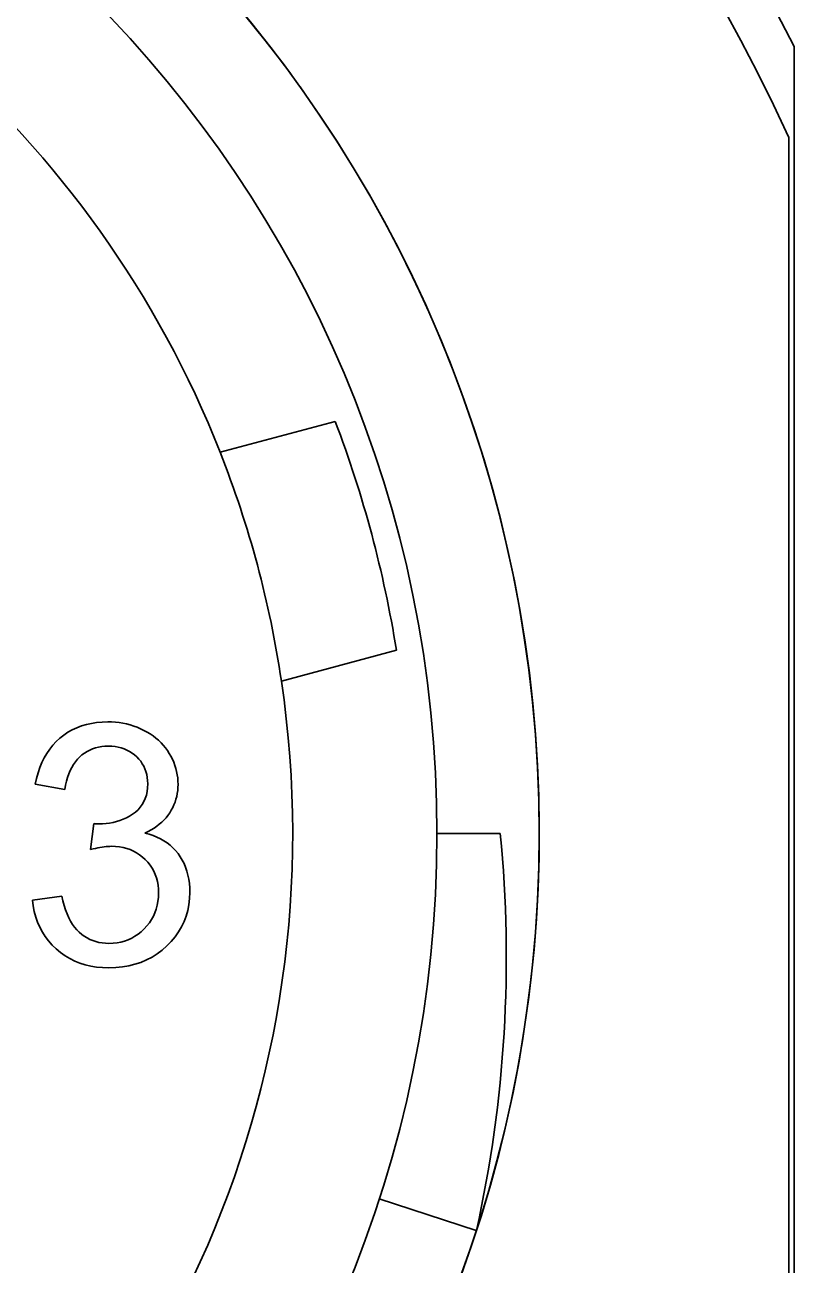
# Model space of a CAD drawing. Extents: x 23 to 417, y 3 to 294.
# Drawn here: x 183.04 to 186.29, y 79.17 to 84.41 of the extents above; entities that cross this region are included whole.
import ezdxf

# ---------------------------------------------------------------- set-up
doc = ezdxf.new("R2010")
doc.units = 0
doc.layers.get('0').update_dxf_attribs({"lineweight": 13})

msp = doc.modelspace()

# ---------------------------------------------------------------- linework, layer by layer
at = {"color": 7, "lineweight": 35, "ltscale": 0.166132}
msp.add_line((186.2899, 77.672), (186.2899, 84.3173), dxfattribs=at)
at = {"color": 7, "lineweight": 35, "ltscale": 0.141798}
msp.add_line((186.2669, 83.9322), (186.2669, 78.2603), dxfattribs=at)
at = {"color": 7, "lineweight": 35, "ltscale": 0.012574}
for p, q in [((183.865, 82.6042), (184.3508, 82.7344)), ((184.1239, 81.6383), (184.6097, 81.7685))]:
    msp.add_line(p, q, dxfattribs=at)
at = {"color": 7, "lineweight": 35, "ltscale": 0.000593614}
msp.add_line((183.3662, 81.4656), (183.39, 81.4662), dxfattribs=at)
at = {"color": 7, "lineweight": 35, "ltscale": 0.000412465}
msp.add_line((183.39, 81.4662), (183.4065, 81.4659), dxfattribs=at)
at = {"color": 7, "lineweight": 35, "ltscale": 0.000524673}
msp.add_line((183.2049, 81.4104), (183.2223, 81.4221), dxfattribs=at)
at = {"color": 7, "lineweight": 35, "ltscale": 0.000523173}
msp.add_line((183.2223, 81.4221), (183.2405, 81.4325), dxfattribs=at)
at = {"color": 7, "lineweight": 35, "ltscale": 0.000524978}
msp.add_line((183.2405, 81.4325), (183.2595, 81.4414), dxfattribs=at)
at = {"color": 7, "lineweight": 35, "ltscale": 0.000529259}
msp.add_line((183.2595, 81.4414), (183.2792, 81.449), dxfattribs=at)
at = {"color": 7, "lineweight": 35, "ltscale": 0.000537263}
msp.add_line((183.2792, 81.449), (183.2998, 81.4552), dxfattribs=at)
at = {"color": 7, "lineweight": 35, "ltscale": 0.000547125}
msp.add_line((183.2998, 81.4552), (183.3212, 81.46), dxfattribs=at)
at = {"color": 7, "lineweight": 35, "ltscale": 0.000560112}
msp.add_line((183.3212, 81.46), (183.3433, 81.4635), dxfattribs=at)
at = {"color": 7, "lineweight": 35, "ltscale": 0.000575576}
msp.add_line((183.3433, 81.4635), (183.3662, 81.4656), dxfattribs=at)
at = {"color": 7, "lineweight": 35, "ltscale": 0.000406669}
msp.add_line((183.4065, 81.4659), (183.4227, 81.4648), dxfattribs=at)
at = {"color": 7, "lineweight": 35, "ltscale": 0.000402072}
msp.add_line((183.4227, 81.4648), (183.4387, 81.463), dxfattribs=at)
at = {"color": 7, "lineweight": 35, "ltscale": 0.000397537}
msp.add_line((183.4387, 81.463), (183.4544, 81.4605), dxfattribs=at)
at = {"color": 7, "lineweight": 35, "ltscale": 0.000394648}
msp.add_line((183.4544, 81.4605), (183.4698, 81.4573), dxfattribs=at)
at = {"color": 7, "lineweight": 35, "ltscale": 0.000392014}
msp.add_line((183.4698, 81.4573), (183.485, 81.4534), dxfattribs=at)
at = {"color": 7, "lineweight": 35, "ltscale": 0.000390809}
msp.add_line((183.485, 81.4534), (183.4999, 81.4487), dxfattribs=at)
at = {"color": 7, "lineweight": 35, "ltscale": 0.000389886}
msp.add_line((183.4999, 81.4487), (183.5146, 81.4434), dxfattribs=at)
at = {"color": 7, "lineweight": 35, "ltscale": 0.000390806}
msp.add_line((183.5146, 81.4434), (183.529, 81.4373), dxfattribs=at)
at = {"color": 7, "lineweight": 35, "ltscale": 0.000391605}
msp.add_line((183.529, 81.4373), (183.5431, 81.4305), dxfattribs=at)
at = {"color": 7, "lineweight": 35, "ltscale": 0.00038863}
msp.add_line((183.5431, 81.4305), (183.5568, 81.4231), dxfattribs=at)
at = {"color": 7, "lineweight": 35, "ltscale": 0.000380733}
msp.add_line((183.5568, 81.4231), (183.5698, 81.4152), dxfattribs=at)
at = {"color": 7, "lineweight": 35, "ltscale": 0.00037399}
msp.add_line((183.5698, 81.4152), (183.5822, 81.4068), dxfattribs=at)
at = {"color": 7, "lineweight": 35, "ltscale": 0.00053216}
msp.add_line((183.1449, 81.3508), (183.1582, 81.3674), dxfattribs=at)
at = {"color": 7, "lineweight": 35, "ltscale": 0.000529785}
msp.add_line((183.1582, 81.3674), (183.1726, 81.3829), dxfattribs=at)
at = {"color": 7, "lineweight": 35, "ltscale": 0.000530772}
msp.add_line((183.1726, 81.3829), (183.1883, 81.3973), dxfattribs=at)
at = {"color": 7, "lineweight": 35, "ltscale": 0.000528753}
msp.add_line((183.1883, 81.3973), (183.2049, 81.4104), dxfattribs=at)
at = {"color": 7, "lineweight": 35, "ltscale": 0.000338202}
msp.add_line((183.3646, 81.3618), (183.3513, 81.3595), dxfattribs=at)
at = {"color": 7, "lineweight": 35, "ltscale": 0.000347436}
msp.add_line((183.3784, 81.3632), (183.3646, 81.3618), dxfattribs=at)
at = {"color": 7, "lineweight": 35, "ltscale": 0.00035791}
msp.add_line((183.3927, 81.3637), (183.3784, 81.3632), dxfattribs=at)
at = {"color": 7, "lineweight": 35, "ltscale": 0.000361007}
msp.add_line((183.4072, 81.3632), (183.3927, 81.3637), dxfattribs=at)
at = {"color": 7, "lineweight": 35, "ltscale": 0.000348524}
msp.add_line((183.421, 81.3619), (183.4072, 81.3632), dxfattribs=at)
at = {"color": 7, "lineweight": 35, "ltscale": 0.000338377}
msp.add_line((183.4344, 81.3596), (183.421, 81.3619), dxfattribs=at)
at = {"color": 7, "lineweight": 35, "ltscale": 0.000368526}
msp.add_line((183.5822, 81.4068), (183.5939, 81.3978), dxfattribs=at)
at = {"color": 7, "lineweight": 35, "ltscale": 0.000363351}
msp.add_line((183.5939, 81.3978), (183.6049, 81.3884), dxfattribs=at)
at = {"color": 7, "lineweight": 35, "ltscale": 0.000360425}
msp.add_line((183.6049, 81.3884), (183.6153, 81.3784), dxfattribs=at)
at = {"color": 7, "lineweight": 35, "ltscale": 0.000358201}
msp.add_line((183.6153, 81.3784), (183.625, 81.3678), dxfattribs=at)
at = {"color": 7, "lineweight": 35, "ltscale": 0.000356897}
msp.add_line((183.625, 81.3678), (183.634, 81.3568), dxfattribs=at)
at = {"color": 7, "lineweight": 35, "ltscale": 0.000556901}
msp.add_line((183.1119, 81.2942), (183.1218, 81.3142), dxfattribs=at)
at = {"color": 7, "lineweight": 35, "ltscale": 0.000546038}
msp.add_line((183.1218, 81.3142), (183.1327, 81.3331), dxfattribs=at)
at = {"color": 7, "lineweight": 35, "ltscale": 0.000537512}
msp.add_line((183.1327, 81.3331), (183.1449, 81.3508), dxfattribs=at)
at = {"color": 7, "lineweight": 35, "ltscale": 0.000335212}
msp.add_line((183.2714, 81.3179), (183.2621, 81.3083), dxfattribs=at)
at = {"color": 7, "lineweight": 35, "ltscale": 0.000330198}
msp.add_line((183.2814, 81.3266), (183.2714, 81.3179), dxfattribs=at)
at = {"color": 7, "lineweight": 35, "ltscale": 0.000325406}
msp.add_line((183.2918, 81.3344), (183.2814, 81.3266), dxfattribs=at)
at = {"color": 7, "lineweight": 35, "ltscale": 0.000322162}
msp.add_line((183.3027, 81.3412), (183.2918, 81.3344), dxfattribs=at)
at = {"color": 7, "lineweight": 35, "ltscale": 0.000321392}
msp.add_line((183.3141, 81.3472), (183.3027, 81.3412), dxfattribs=at)
at = {"color": 7, "lineweight": 35, "ltscale": 0.000322717}
msp.add_line((183.326, 81.3522), (183.3141, 81.3472), dxfattribs=at)
at = {"color": 7, "lineweight": 35, "ltscale": 0.000326002}
msp.add_line((183.3384, 81.3563), (183.326, 81.3522), dxfattribs=at)
at = {"color": 7, "lineweight": 35, "ltscale": 0.000331079}
msp.add_line((183.3513, 81.3595), (183.3384, 81.3563), dxfattribs=at)
at = {"color": 7, "lineweight": 35, "ltscale": 0.000329392}
msp.add_line((183.4472, 81.3565), (183.4344, 81.3596), dxfattribs=at)
at = {"color": 7, "lineweight": 35, "ltscale": 0.000322839}
msp.add_line((183.4594, 81.3524), (183.4472, 81.3565), dxfattribs=at)
at = {"color": 7, "lineweight": 35, "ltscale": 0.00031816}
msp.add_line((183.4712, 81.3474), (183.4594, 81.3524), dxfattribs=at)
at = {"color": 7, "lineweight": 35, "ltscale": 0.000315515}
msp.add_line((183.4823, 81.3416), (183.4712, 81.3474), dxfattribs=at)
at = {"color": 7, "lineweight": 35, "ltscale": 0.000315022}
msp.add_line((183.493, 81.3348), (183.4823, 81.3416), dxfattribs=at)
at = {"color": 7, "lineweight": 35, "ltscale": 0.000317047}
msp.add_line((183.5031, 81.3272), (183.493, 81.3348), dxfattribs=at)
at = {"color": 7, "lineweight": 35, "ltscale": 0.000320572}
msp.add_line((183.5126, 81.3186), (183.5031, 81.3272), dxfattribs=at)
at = {"color": 7, "lineweight": 35, "ltscale": 0.000319369}
msp.add_line((183.5214, 81.3094), (183.5126, 81.3186), dxfattribs=at)
at = {"color": 7, "lineweight": 35, "ltscale": 0.000313242}
msp.add_line((183.5294, 81.2997), (183.5214, 81.3094), dxfattribs=at)
at = {"color": 7, "lineweight": 35, "ltscale": 0.000357085}
msp.add_line((183.634, 81.3568), (183.6424, 81.3452), dxfattribs=at)
at = {"color": 7, "lineweight": 35, "ltscale": 0.000358763}
msp.add_line((183.6424, 81.3452), (183.6502, 81.3332), dxfattribs=at)
at = {"color": 7, "lineweight": 35, "ltscale": 0.000356832}
msp.add_line((183.6502, 81.3332), (183.6572, 81.3208), dxfattribs=at)
at = {"color": 7, "lineweight": 35, "ltscale": 0.000351353}
msp.add_line((183.6572, 81.3208), (183.6635, 81.3082), dxfattribs=at)
at = {"color": 7, "lineweight": 35, "ltscale": 0.000587074}
msp.add_line((183.0958, 81.2508), (183.1033, 81.2731), dxfattribs=at)
at = {"color": 7, "lineweight": 35, "ltscale": 0.000570829}
msp.add_line((183.1033, 81.2731), (183.1119, 81.2942), dxfattribs=at)
at = {"color": 7, "lineweight": 35, "ltscale": 0.000383974}
msp.add_line((183.2316, 81.2608), (183.2257, 81.2466), dxfattribs=at)
at = {"color": 7, "lineweight": 35, "ltscale": 0.000369904}
msp.add_line((183.2382, 81.274), (183.2316, 81.2608), dxfattribs=at)
at = {"color": 7, "lineweight": 35, "ltscale": 0.000358606}
msp.add_line((183.2455, 81.2864), (183.2382, 81.274), dxfattribs=at)
at = {"color": 7, "lineweight": 35, "ltscale": 0.000348254}
msp.add_line((183.2534, 81.2978), (183.2455, 81.2864), dxfattribs=at)
at = {"color": 7, "lineweight": 35, "ltscale": 0.000340846}
msp.add_line((183.2621, 81.3083), (183.2534, 81.2978), dxfattribs=at)
at = {"color": 7, "lineweight": 35, "ltscale": 0.000308416}
msp.add_line((183.5363, 81.2895), (183.5294, 81.2997), dxfattribs=at)
at = {"color": 7, "lineweight": 35, "ltscale": 0.000306325}
msp.add_line((183.5423, 81.2788), (183.5363, 81.2895), dxfattribs=at)
at = {"color": 7, "lineweight": 35, "ltscale": 0.000305916}
msp.add_line((183.5475, 81.2677), (183.5423, 81.2788), dxfattribs=at)
at = {"color": 7, "lineweight": 35, "ltscale": 0.000308454}
msp.add_line((183.5516, 81.2561), (183.5475, 81.2677), dxfattribs=at)
at = {"color": 7, "lineweight": 35, "ltscale": 0.00034693}
msp.add_line((183.6635, 81.3082), (183.6691, 81.2955), dxfattribs=at)
at = {"color": 7, "lineweight": 35, "ltscale": 0.000343884}
msp.add_line((183.6691, 81.2955), (183.6739, 81.2826), dxfattribs=at)
at = {"color": 7, "lineweight": 35, "ltscale": 0.000341136}
msp.add_line((183.6739, 81.2826), (183.678, 81.2696), dxfattribs=at)
at = {"color": 7, "lineweight": 35, "ltscale": 0.000339446}
msp.add_line((183.678, 81.2696), (183.6813, 81.2564), dxfattribs=at)
at = {"color": 7, "lineweight": 35, "ltscale": 0.000626591}
msp.add_line((183.0843, 81.2029), (183.0895, 81.2274), dxfattribs=at)
at = {"color": 7, "lineweight": 35, "ltscale": 0.000605839}
msp.add_line((183.0895, 81.2274), (183.0958, 81.2508), dxfattribs=at)
at = {"color": 7, "lineweight": 35, "ltscale": 0.000433823}
msp.add_line((183.216, 81.2155), (183.2122, 81.1985), dxfattribs=at)
at = {"color": 7, "lineweight": 35, "ltscale": 0.000415569}
msp.add_line((183.2205, 81.2315), (183.216, 81.2155), dxfattribs=at)
at = {"color": 7, "lineweight": 35, "ltscale": 0.000399226}
msp.add_line((183.2257, 81.2466), (183.2205, 81.2315), dxfattribs=at)
at = {"color": 7, "lineweight": 35, "ltscale": 0.000312681}
msp.add_line((183.5549, 81.244), (183.5516, 81.2561), dxfattribs=at)
at = {"color": 7, "lineweight": 35, "ltscale": 0.000318908}
msp.add_line((183.5572, 81.2315), (183.5549, 81.244), dxfattribs=at)
at = {"color": 7, "lineweight": 35, "ltscale": 0.000326995}
msp.add_line((183.5586, 81.2184), (183.5572, 81.2315), dxfattribs=at)
at = {"color": 7, "lineweight": 35, "ltscale": 0.000422371}
msp.add_line((183.5584, 81.1881), (183.5591, 81.205), dxfattribs=at)
at = {"color": 7, "lineweight": 35, "ltscale": 0.000337386}
msp.add_line((183.5591, 81.205), (183.5586, 81.2184), dxfattribs=at)
at = {"color": 7, "lineweight": 35, "ltscale": 0.000339549}
msp.add_line((183.6813, 81.2564), (183.6839, 81.2431), dxfattribs=at)
at = {"color": 7, "lineweight": 35, "ltscale": 0.00034}
msp.add_line((183.6839, 81.2431), (183.6858, 81.2296), dxfattribs=at)
at = {"color": 7, "lineweight": 35, "ltscale": 0.000342186}
msp.add_line((183.6858, 81.2296), (183.6869, 81.216), dxfattribs=at)
at = {"color": 7, "lineweight": 35, "ltscale": 0.000344676}
msp.add_line((183.6869, 81.216), (183.6873, 81.2022), dxfattribs=at)
at = {"color": 7, "lineweight": 35, "ltscale": 0.003168}
msp.add_line((183.2091, 81.1807), (183.0843, 81.2029), dxfattribs=at)
at = {"color": 7, "lineweight": 35, "ltscale": 0.000452851}
msp.add_line((183.2122, 81.1985), (183.2091, 81.1807), dxfattribs=at)
at = {"color": 7, "lineweight": 35, "ltscale": 0.00037179}
msp.add_line((183.5489, 81.1429), (183.5533, 81.157), dxfattribs=at)
at = {"color": 7, "lineweight": 35, "ltscale": 0.000385098}
msp.add_line((183.5533, 81.157), (183.5565, 81.1721), dxfattribs=at)
at = {"color": 7, "lineweight": 35, "ltscale": 0.000402023}
msp.add_line((183.5565, 81.1721), (183.5584, 81.1881), dxfattribs=at)
at = {"color": 7, "lineweight": 35, "ltscale": 0.000314602}
msp.add_line((183.6841, 81.1637), (183.6816, 81.1514), dxfattribs=at)
at = {"color": 7, "lineweight": 35, "ltscale": 0.000317791}
msp.add_line((183.6859, 81.1763), (183.6841, 81.1637), dxfattribs=at)
at = {"color": 7, "lineweight": 35, "ltscale": 0.000321257}
msp.add_line((183.6869, 81.1891), (183.6859, 81.1763), dxfattribs=at)
at = {"color": 7, "lineweight": 35, "ltscale": 0.000326461}
msp.add_line((183.6873, 81.2022), (183.6869, 81.1891), dxfattribs=at)
at = {"color": 7, "lineweight": 35, "ltscale": 0.000356176}
msp.add_line((183.5183, 81.0952), (183.5278, 81.1057), dxfattribs=at)
at = {"color": 7, "lineweight": 35, "ltscale": 0.000353906}
msp.add_line((183.5278, 81.1057), (183.5361, 81.1172), dxfattribs=at)
at = {"color": 7, "lineweight": 35, "ltscale": 0.000355462}
msp.add_line((183.5361, 81.1172), (183.5431, 81.1296), dxfattribs=at)
at = {"color": 7, "lineweight": 35, "ltscale": 0.000361409}
msp.add_line((183.5431, 81.1296), (183.5489, 81.1429), dxfattribs=at)
at = {"color": 7, "lineweight": 35, "ltscale": 0.00031698}
msp.add_line((183.6647, 81.1044), (183.6586, 81.0932), dxfattribs=at)
at = {"color": 7, "lineweight": 35, "ltscale": 0.000314541}
msp.add_line((183.67, 81.1158), (183.6647, 81.1044), dxfattribs=at)
at = {"color": 7, "lineweight": 35, "ltscale": 0.000312501}
msp.add_line((183.6746, 81.1274), (183.67, 81.1158), dxfattribs=at)
at = {"color": 7, "lineweight": 35, "ltscale": 0.000312424}
msp.add_line((183.6784, 81.1393), (183.6746, 81.1274), dxfattribs=at)
at = {"color": 7, "lineweight": 35, "ltscale": 0.000312952}
msp.add_line((183.6816, 81.1514), (183.6784, 81.1393), dxfattribs=at)
at = {"color": 7, "lineweight": 35, "ltscale": 0.000372607}
msp.add_line((183.4276, 81.0456), (183.4417, 81.0501), dxfattribs=at)
at = {"color": 7, "lineweight": 35, "ltscale": 0.000371978}
msp.add_line((183.4417, 81.0501), (183.4556, 81.0555), dxfattribs=at)
at = {"color": 7, "lineweight": 35, "ltscale": 0.000372848}
msp.add_line((183.4556, 81.0555), (183.4692, 81.0618), dxfattribs=at)
at = {"color": 7, "lineweight": 35, "ltscale": 0.000375216}
msp.add_line((183.4692, 81.0618), (183.4824, 81.0688), dxfattribs=at)
at = {"color": 7, "lineweight": 35, "ltscale": 0.00037854}
msp.add_line((183.4824, 81.0688), (183.4953, 81.0768), dxfattribs=at)
at = {"color": 7, "lineweight": 35, "ltscale": 0.000373614}
msp.add_line((183.4953, 81.0768), (183.5074, 81.0855), dxfattribs=at)
at = {"color": 7, "lineweight": 35, "ltscale": 0.000363133}
msp.add_line((183.5074, 81.0855), (183.5183, 81.0952), dxfattribs=at)
at = {"color": 7, "lineweight": 35, "ltscale": 0.000330798}
msp.add_line((183.6277, 81.0519), (183.6182, 81.0426), dxfattribs=at)
at = {"color": 7, "lineweight": 35, "ltscale": 0.000326824}
msp.add_line((183.6364, 81.0616), (183.6277, 81.0519), dxfattribs=at)
at = {"color": 7, "lineweight": 35, "ltscale": 0.000324307}
msp.add_line((183.6445, 81.0717), (183.6364, 81.0616), dxfattribs=at)
at = {"color": 7, "lineweight": 35, "ltscale": 0.00032311}
msp.add_line((183.6519, 81.0823), (183.6445, 81.0717), dxfattribs=at)
at = {"color": 7, "lineweight": 35, "ltscale": 0.000320671}
msp.add_line((183.6586, 81.0932), (183.6519, 81.0823), dxfattribs=at)
at = {"color": 7, "lineweight": 35, "ltscale": 0.002759}
msp.add_line((183.3179, 80.9271), (183.3318, 81.0366), dxfattribs=at)
at = {"color": 7, "lineweight": 35, "ltscale": 6.12157e-05}
msp.add_line((183.3318, 81.0366), (183.3342, 81.0363), dxfattribs=at)
at = {"color": 7, "lineweight": 35, "ltscale": 5.91891e-05}
msp.add_line((183.3342, 81.0363), (183.3365, 81.0361), dxfattribs=at)
at = {"color": 7, "lineweight": 35, "ltscale": 5.647e-05}
msp.add_line((183.3365, 81.0361), (183.3388, 81.0358), dxfattribs=at)
at = {"color": 7, "lineweight": 35, "ltscale": 5.40421e-05}
msp.add_line((183.3388, 81.0358), (183.3409, 81.0357), dxfattribs=at)
at = {"color": 7, "lineweight": 35, "ltscale": 5.16829e-05}
msp.add_line((183.3409, 81.0357), (183.343, 81.0355), dxfattribs=at)
at = {"color": 7, "lineweight": 35, "ltscale": 4.89424e-05}
msp.add_line((183.343, 81.0355), (183.345, 81.0354), dxfattribs=at)
at = {"color": 7, "lineweight": 35, "ltscale": 4.69671e-05}
msp.add_line((183.345, 81.0354), (183.3468, 81.0353), dxfattribs=at)
at = {"color": 7, "lineweight": 35, "ltscale": 4.41978e-05}
msp.add_line((183.3468, 81.0353), (183.3486, 81.0352), dxfattribs=at)
at = {"color": 7, "lineweight": 35, "ltscale": 4.14939e-05}
msp.add_line((183.3486, 81.0352), (183.3503, 81.0352), dxfattribs=at)
at = {"color": 7, "lineweight": 35, "ltscale": 3.95499e-05}
msp.add_line((183.3503, 81.0352), (183.3518, 81.0352), dxfattribs=at)
at = {"color": 7, "lineweight": 35, "ltscale": 0.000394677}
msp.add_line((183.3518, 81.0352), (183.3676, 81.0356), dxfattribs=at)
at = {"color": 7, "lineweight": 35, "ltscale": 0.000387683}
msp.add_line((183.3676, 81.0356), (183.3831, 81.0368), dxfattribs=at)
at = {"color": 7, "lineweight": 35, "ltscale": 0.000382209}
msp.add_line((183.3831, 81.0368), (183.3982, 81.0389), dxfattribs=at)
at = {"color": 7, "lineweight": 35, "ltscale": 0.000377608}
msp.add_line((183.3982, 81.0389), (183.4131, 81.0418), dxfattribs=at)
at = {"color": 7, "lineweight": 35, "ltscale": 0.000374593}
msp.add_line((183.4131, 81.0418), (183.4276, 81.0456), dxfattribs=at)
at = {"color": 7, "lineweight": 35, "ltscale": 0.000376485}
msp.add_line((183.5608, 81.003), (183.5473, 80.9964), dxfattribs=at)
at = {"color": 7, "lineweight": 35, "ltscale": 0.000455452}
msp.add_line((183.5473, 80.9964), (183.5649, 80.9918), dxfattribs=at)
at = {"color": 7, "lineweight": 35, "ltscale": 0.000365973}
msp.add_line((183.5736, 81.01), (183.5608, 81.003), dxfattribs=at)
at = {"color": 7, "lineweight": 35, "ltscale": 0.00035722}
msp.add_line((183.5858, 81.0175), (183.5736, 81.01), dxfattribs=at)
at = {"color": 7, "lineweight": 35, "ltscale": 0.000348562}
msp.add_line((183.5973, 81.0254), (183.5858, 81.0175), dxfattribs=at)
at = {"color": 7, "lineweight": 35, "ltscale": 0.000341707}
msp.add_line((183.6081, 81.0338), (183.5973, 81.0254), dxfattribs=at)
at = {"color": 7, "lineweight": 35, "ltscale": 0.000335699}
msp.add_line((183.6182, 81.0426), (183.6081, 81.0338), dxfattribs=at)
at = {"color": 7, "lineweight": 35, "ltscale": 0.000442098}
msp.add_line((183.5649, 80.9918), (183.5817, 80.9862), dxfattribs=at)
at = {"color": 7, "lineweight": 35, "ltscale": 0.000431028}
msp.add_line((183.5817, 80.9862), (183.5977, 80.9799), dxfattribs=at)
at = {"color": 7, "lineweight": 35, "ltscale": 0.00042159}
msp.add_line((183.5977, 80.9799), (183.6129, 80.9726), dxfattribs=at)
at = {"color": 7, "lineweight": 35, "ltscale": 0.000414141}
msp.add_line((183.6129, 80.9726), (183.6273, 80.9644), dxfattribs=at)
at = {"color": 7, "lineweight": 35, "ltscale": 0.000408578}
msp.add_line((183.6273, 80.9644), (183.6409, 80.9553), dxfattribs=at)
at = {"color": 7, "lineweight": 35, "ltscale": 0.000405413}
msp.add_line((183.6409, 80.9553), (183.6537, 80.9453), dxfattribs=at)
at = {"color": 7, "lineweight": 35, "ltscale": 0.000404432}
msp.add_line((183.6537, 80.9453), (183.6657, 80.9345), dxfattribs=at)
at = {"color": 7, "lineweight": 35, "ltscale": 0.006675}
msp.add_line((185.048, 80.9947), (184.781, 80.9947), dxfattribs=at)
at = {"color": 7, "lineweight": 35, "ltscale": 0.00026743}
msp.add_line((183.3283, 80.9297), (183.3179, 80.9271), dxfattribs=at)
at = {"color": 7, "lineweight": 35, "ltscale": 0.000257203}
msp.add_line((183.3383, 80.932), (183.3283, 80.9297), dxfattribs=at)
at = {"color": 7, "lineweight": 35, "ltscale": 0.000247057}
msp.add_line((183.3479, 80.9341), (183.3383, 80.932), dxfattribs=at)
at = {"color": 7, "lineweight": 35, "ltscale": 0.000237616}
msp.add_line((183.3573, 80.9359), (183.3479, 80.9341), dxfattribs=at)
at = {"color": 7, "lineweight": 35, "ltscale": 0.000227599}
msp.add_line((183.3662, 80.9374), (183.3573, 80.9359), dxfattribs=at)
at = {"color": 7, "lineweight": 35, "ltscale": 0.000217768}
msp.add_line((183.3749, 80.9387), (183.3662, 80.9374), dxfattribs=at)
at = {"color": 7, "lineweight": 35, "ltscale": 0.000208349}
msp.add_line((183.3831, 80.9397), (183.3749, 80.9387), dxfattribs=at)
at = {"color": 7, "lineweight": 35, "ltscale": 0.000199191}
msp.add_line((183.3911, 80.9404), (183.3831, 80.9397), dxfattribs=at)
at = {"color": 7, "lineweight": 35, "ltscale": 0.000190204}
msp.add_line((183.3987, 80.9408), (183.3911, 80.9404), dxfattribs=at)
at = {"color": 7, "lineweight": 35, "ltscale": 0.000181034}
msp.add_line((183.4059, 80.9409), (183.3987, 80.9408), dxfattribs=at)
at = {"color": 7, "lineweight": 35, "ltscale": 0.00042578}
msp.add_line((183.4229, 80.9404), (183.4059, 80.9409), dxfattribs=at)
at = {"color": 7, "lineweight": 35, "ltscale": 0.000412189}
msp.add_line((183.4393, 80.9387), (183.4229, 80.9404), dxfattribs=at)
at = {"color": 7, "lineweight": 35, "ltscale": 0.000401436}
msp.add_line((183.4551, 80.9359), (183.4393, 80.9387), dxfattribs=at)
at = {"color": 7, "lineweight": 35, "ltscale": 0.000392162}
msp.add_line((183.4703, 80.932), (183.4551, 80.9359), dxfattribs=at)
at = {"color": 7, "lineweight": 35, "ltscale": 0.000385372}
msp.add_line((183.4849, 80.927), (183.4703, 80.932), dxfattribs=at)
at = {"color": 7, "lineweight": 35, "ltscale": 0.000381434}
msp.add_line((183.4989, 80.9208), (183.4849, 80.927), dxfattribs=at)
at = {"color": 7, "lineweight": 35, "ltscale": 0.000380148}
msp.add_line((183.5122, 80.9136), (183.4989, 80.9208), dxfattribs=at)
at = {"color": 7, "lineweight": 35, "ltscale": 0.000381508}
msp.add_line((183.525, 80.9052), (183.5122, 80.9136), dxfattribs=at)
at = {"color": 7, "lineweight": 35, "ltscale": 0.000384936}
msp.add_line((183.5371, 80.8957), (183.525, 80.9052), dxfattribs=at)
at = {"color": 7, "lineweight": 35, "ltscale": 0.000391687}
msp.add_line((183.5487, 80.8851), (183.5371, 80.8957), dxfattribs=at)
at = {"color": 7, "lineweight": 35, "ltscale": 0.000406016}
msp.add_line((183.6657, 80.9345), (183.6769, 80.9227), dxfattribs=at)
at = {"color": 7, "lineweight": 35, "ltscale": 0.000409198}
msp.add_line((183.6769, 80.9227), (183.6873, 80.9101), dxfattribs=at)
at = {"color": 7, "lineweight": 35, "ltscale": 0.000410765}
msp.add_line((183.6873, 80.9101), (183.6968, 80.8966), dxfattribs=at)
at = {"color": 7, "lineweight": 35, "ltscale": 0.000410847}
msp.add_line((183.6968, 80.8966), (183.7052, 80.8826), dxfattribs=at)
at = {"color": 7, "lineweight": 35, "ltscale": 0.000391322}
msp.add_line((183.5593, 80.8737), (183.5487, 80.8851), dxfattribs=at)
at = {"color": 7, "lineweight": 35, "ltscale": 0.000384375}
msp.add_line((183.5689, 80.8616), (183.5593, 80.8737), dxfattribs=at)
at = {"color": 7, "lineweight": 35, "ltscale": 0.000380413}
msp.add_line((183.5773, 80.8489), (183.5689, 80.8616), dxfattribs=at)
at = {"color": 7, "lineweight": 35, "ltscale": 0.000378497}
msp.add_line((183.5846, 80.8357), (183.5773, 80.8489), dxfattribs=at)
at = {"color": 7, "lineweight": 35, "ltscale": 0.000413733}
msp.add_line((183.7052, 80.8826), (183.7127, 80.8678), dxfattribs=at)
at = {"color": 7, "lineweight": 35, "ltscale": 0.000417715}
msp.add_line((183.7127, 80.8678), (183.7192, 80.8524), dxfattribs=at)
at = {"color": 7, "lineweight": 35, "ltscale": 0.00042432}
msp.add_line((183.7192, 80.8524), (183.7247, 80.8363), dxfattribs=at)
at = {"color": 7, "lineweight": 35, "ltscale": 0.00037977}
msp.add_line((183.5908, 80.8218), (183.5846, 80.8357), dxfattribs=at)
at = {"color": 7, "lineweight": 35, "ltscale": 0.000383414}
msp.add_line((183.5958, 80.8073), (183.5908, 80.8218), dxfattribs=at)
at = {"color": 7, "lineweight": 35, "ltscale": 0.000389288}
msp.add_line((183.5998, 80.7922), (183.5958, 80.8073), dxfattribs=at)
at = {"color": 7, "lineweight": 35, "ltscale": 0.000398051}
msp.add_line((183.6026, 80.7766), (183.5998, 80.7922), dxfattribs=at)
at = {"color": 7, "lineweight": 35, "ltscale": 0.000432946}
msp.add_line((183.7247, 80.8363), (183.7292, 80.8196), dxfattribs=at)
at = {"color": 7, "lineweight": 35, "ltscale": 0.000443211}
msp.add_line((183.7292, 80.8196), (183.7327, 80.8022), dxfattribs=at)
at = {"color": 7, "lineweight": 35, "ltscale": 0.000455048}
msp.add_line((183.7327, 80.8022), (183.7352, 80.7842), dxfattribs=at)
at = {"color": 7, "lineweight": 35, "ltscale": 0.000409524}
msp.add_line((183.6042, 80.7603), (183.6026, 80.7766), dxfattribs=at)
at = {"color": 7, "lineweight": 35, "ltscale": 0.000422302}
msp.add_line((183.6048, 80.7434), (183.6042, 80.7603), dxfattribs=at)
at = {"color": 7, "lineweight": 35, "ltscale": 0.00044364}
msp.add_line((183.6042, 80.7257), (183.6048, 80.7434), dxfattribs=at)
at = {"color": 7, "lineweight": 35, "ltscale": 0.000468888}
msp.add_line((183.7352, 80.7842), (183.7367, 80.7655), dxfattribs=at)
at = {"color": 7, "lineweight": 35, "ltscale": 0.000655811}
msp.add_line((183.7372, 80.7462), (183.7362, 80.72), dxfattribs=at)
at = {"color": 7, "lineweight": 35, "ltscale": 0.000483852}
msp.add_line((183.7367, 80.7655), (183.7372, 80.7462), dxfattribs=at)
at = {"color": 7, "lineweight": 35, "ltscale": 0.003146}
msp.add_line((183.0719, 80.7143), (183.1966, 80.7309), dxfattribs=at)
at = {"color": 7, "lineweight": 35, "ltscale": 0.000627298}
msp.add_line((183.0751, 80.6894), (183.0719, 80.7143), dxfattribs=at)
at = {"color": 7, "lineweight": 35, "ltscale": 0.000610589}
msp.add_line((183.0799, 80.6654), (183.0751, 80.6894), dxfattribs=at)
at = {"color": 7, "lineweight": 35, "ltscale": 0.000527793}
msp.add_line((183.1966, 80.7309), (183.2012, 80.7103), dxfattribs=at)
at = {"color": 7, "lineweight": 35, "ltscale": 0.000503074}
msp.add_line((183.2012, 80.7103), (183.2064, 80.6909), dxfattribs=at)
at = {"color": 7, "lineweight": 35, "ltscale": 0.000478753}
msp.add_line((183.2064, 80.6909), (183.2122, 80.6726), dxfattribs=at)
at = {"color": 7, "lineweight": 35, "ltscale": 0.000413439}
msp.add_line((183.5951, 80.676), (183.5993, 80.692), dxfattribs=at)
at = {"color": 7, "lineweight": 35, "ltscale": 0.000420789}
msp.add_line((183.5993, 80.692), (183.6024, 80.7085), dxfattribs=at)
at = {"color": 7, "lineweight": 35, "ltscale": 0.000431082}
msp.add_line((183.6024, 80.7085), (183.6042, 80.7257), dxfattribs=at)
at = {"color": 7, "lineweight": 35, "ltscale": 0.000626561}
msp.add_line((183.7333, 80.6946), (183.7284, 80.67), dxfattribs=at)
at = {"color": 7, "lineweight": 35, "ltscale": 0.000639016}
msp.add_line((183.7362, 80.72), (183.7333, 80.6946), dxfattribs=at)
at = {"color": 7, "lineweight": 35, "ltscale": 0.000596294}
msp.add_line((183.0862, 80.6424), (183.0799, 80.6654), dxfattribs=at)
at = {"color": 7, "lineweight": 35, "ltscale": 0.000585334}
msp.add_line((183.094, 80.6204), (183.0862, 80.6424), dxfattribs=at)
at = {"color": 7, "lineweight": 35, "ltscale": 0.000455398}
msp.add_line((183.2122, 80.6726), (183.2186, 80.6556), dxfattribs=at)
at = {"color": 7, "lineweight": 35, "ltscale": 0.000433819}
msp.add_line((183.2186, 80.6556), (183.2256, 80.6397), dxfattribs=at)
at = {"color": 7, "lineweight": 35, "ltscale": 0.000413429}
msp.add_line((183.2256, 80.6397), (183.2332, 80.625), dxfattribs=at)
at = {"color": 7, "lineweight": 35, "ltscale": 0.000410304}
msp.add_line((183.566, 80.6179), (183.5751, 80.6315), dxfattribs=at)
at = {"color": 7, "lineweight": 35, "ltscale": 0.000406814}
msp.add_line((183.5751, 80.6315), (183.583, 80.6458), dxfattribs=at)
at = {"color": 7, "lineweight": 35, "ltscale": 0.000406286}
msp.add_line((183.583, 80.6458), (183.5896, 80.6606), dxfattribs=at)
at = {"color": 7, "lineweight": 35, "ltscale": 0.000408325}
msp.add_line((183.5896, 80.6606), (183.5951, 80.676), dxfattribs=at)
at = {"color": 7, "lineweight": 35, "ltscale": 0.000614448}
msp.add_line((183.7217, 80.6462), (183.7129, 80.6232), dxfattribs=at)
at = {"color": 7, "lineweight": 35, "ltscale": 0.000617905}
msp.add_line((183.7284, 80.67), (183.7217, 80.6462), dxfattribs=at)
at = {"color": 7, "lineweight": 35, "ltscale": 0.00057713}
msp.add_line((183.1033, 80.5992), (183.094, 80.6204), dxfattribs=at)
at = {"color": 7, "lineweight": 35, "ltscale": 0.000572747}
msp.add_line((183.1141, 80.5791), (183.1033, 80.5992), dxfattribs=at)
at = {"color": 7, "lineweight": 35, "ltscale": 0.000571826}
msp.add_line((183.1265, 80.5598), (183.1141, 80.5791), dxfattribs=at)
at = {"color": 7, "lineweight": 35, "ltscale": 0.000395172}
msp.add_line((183.2332, 80.625), (183.2414, 80.6115), dxfattribs=at)
at = {"color": 7, "lineweight": 35, "ltscale": 0.000378889}
msp.add_line((183.2414, 80.6115), (183.2503, 80.5992), dxfattribs=at)
at = {"color": 7, "lineweight": 35, "ltscale": 0.000364644}
msp.add_line((183.2503, 80.5992), (183.2597, 80.5881), dxfattribs=at)
at = {"color": 7, "lineweight": 35, "ltscale": 0.000353268}
msp.add_line((183.2597, 80.5881), (183.2697, 80.5781), dxfattribs=at)
at = {"color": 7, "lineweight": 35, "ltscale": 0.000344637}
msp.add_line((183.2697, 80.5781), (183.2803, 80.5692), dxfattribs=at)
at = {"color": 7, "lineweight": 35, "ltscale": 0.000414695}
msp.add_line((183.5188, 80.5703), (183.5318, 80.5807), dxfattribs=at)
at = {"color": 7, "lineweight": 35, "ltscale": 0.000424467}
msp.add_line((183.5318, 80.5807), (183.5442, 80.5923), dxfattribs=at)
at = {"color": 7, "lineweight": 35, "ltscale": 0.000424567}
msp.add_line((183.5442, 80.5923), (183.5557, 80.6048), dxfattribs=at)
at = {"color": 7, "lineweight": 35, "ltscale": 0.00041616}
msp.add_line((183.5557, 80.6048), (183.566, 80.6179), dxfattribs=at)
at = {"color": 7, "lineweight": 35, "ltscale": 0.000629417}
msp.add_line((183.6896, 80.5797), (183.6751, 80.5592), dxfattribs=at)
at = {"color": 7, "lineweight": 35, "ltscale": 0.000619438}
msp.add_line((183.7022, 80.6011), (183.6896, 80.5797), dxfattribs=at)
at = {"color": 7, "lineweight": 35, "ltscale": 0.000614859}
msp.add_line((183.7129, 80.6232), (183.7022, 80.6011), dxfattribs=at)
at = {"color": 7, "lineweight": 35, "ltscale": 0.000574023}
msp.add_line((183.1404, 80.5415), (183.1265, 80.5598), dxfattribs=at)
at = {"color": 7, "lineweight": 35, "ltscale": 0.000580128}
msp.add_line((183.1558, 80.5242), (183.1404, 80.5415), dxfattribs=at)
at = {"color": 7, "lineweight": 35, "ltscale": 0.000588995}
msp.add_line((183.1727, 80.5078), (183.1558, 80.5242), dxfattribs=at)
at = {"color": 7, "lineweight": 35, "ltscale": 0.000339479}
msp.add_line((183.2803, 80.5692), (183.2913, 80.5613), dxfattribs=at)
at = {"color": 7, "lineweight": 35, "ltscale": 0.000335959}
msp.add_line((183.2913, 80.5613), (183.3027, 80.5542), dxfattribs=at)
at = {"color": 7, "lineweight": 35, "ltscale": 0.000333838}
msp.add_line((183.3027, 80.5542), (183.3146, 80.5482), dxfattribs=at)
at = {"color": 7, "lineweight": 35, "ltscale": 0.00033462}
msp.add_line((183.3146, 80.5482), (183.327, 80.543), dxfattribs=at)
at = {"color": 7, "lineweight": 35, "ltscale": 0.000337049}
msp.add_line((183.327, 80.543), (183.3398, 80.5388), dxfattribs=at)
at = {"color": 7, "lineweight": 35, "ltscale": 0.000341313}
msp.add_line((183.3398, 80.5388), (183.353, 80.5355), dxfattribs=at)
at = {"color": 7, "lineweight": 35, "ltscale": 0.000347583}
msp.add_line((183.353, 80.5355), (183.3667, 80.5332), dxfattribs=at)
at = {"color": 7, "lineweight": 35, "ltscale": 0.000355587}
msp.add_line((183.3667, 80.5332), (183.3809, 80.5318), dxfattribs=at)
at = {"color": 7, "lineweight": 35, "ltscale": 0.00036526}
msp.add_line((183.3809, 80.5318), (183.3955, 80.5313), dxfattribs=at)
at = {"color": 7, "lineweight": 35, "ltscale": 0.000433587}
msp.add_line((183.3955, 80.5313), (183.4128, 80.5319), dxfattribs=at)
at = {"color": 7, "lineweight": 35, "ltscale": 0.00042222}
msp.add_line((183.4128, 80.5319), (183.4296, 80.5338), dxfattribs=at)
at = {"color": 7, "lineweight": 35, "ltscale": 0.000412911}
msp.add_line((183.4296, 80.5338), (183.4459, 80.5368), dxfattribs=at)
at = {"color": 7, "lineweight": 35, "ltscale": 0.000406449}
msp.add_line((183.4459, 80.5368), (183.4615, 80.5411), dxfattribs=at)
at = {"color": 7, "lineweight": 35, "ltscale": 0.000402366}
msp.add_line((183.4615, 80.5411), (183.4767, 80.5466), dxfattribs=at)
at = {"color": 7, "lineweight": 35, "ltscale": 0.000401475}
msp.add_line((183.4767, 80.5466), (183.4913, 80.5533), dxfattribs=at)
at = {"color": 7, "lineweight": 35, "ltscale": 0.000403142}
msp.add_line((183.4913, 80.5533), (183.5053, 80.5612), dxfattribs=at)
at = {"color": 7, "lineweight": 35, "ltscale": 0.000407737}
msp.add_line((183.5053, 80.5612), (183.5188, 80.5703), dxfattribs=at)
at = {"color": 7, "lineweight": 35, "ltscale": 0.000659974}
msp.add_line((183.6586, 80.5395), (183.6402, 80.5206), dxfattribs=at)
at = {"color": 7, "lineweight": 35, "ltscale": 0.000642718}
msp.add_line((183.6751, 80.5592), (183.6586, 80.5395), dxfattribs=at)
at = {"color": 7, "lineweight": 35, "ltscale": 0.000590485}
msp.add_line((183.1908, 80.4926), (183.1727, 80.5078), dxfattribs=at)
at = {"color": 7, "lineweight": 35, "ltscale": 0.000584158}
msp.add_line((183.2099, 80.4791), (183.1908, 80.4926), dxfattribs=at)
at = {"color": 7, "lineweight": 35, "ltscale": 0.000581143}
msp.add_line((183.2298, 80.4671), (183.2099, 80.4791), dxfattribs=at)
at = {"color": 7, "lineweight": 35, "ltscale": 0.000648688}
msp.add_line((183.5773, 80.4734), (183.5543, 80.4614), dxfattribs=at)
at = {"color": 7, "lineweight": 35, "ltscale": 0.000649577}
msp.add_line((183.5993, 80.4873), (183.5773, 80.4734), dxfattribs=at)
at = {"color": 7, "lineweight": 35, "ltscale": 0.000654919}
msp.add_line((183.6202, 80.503), (183.5993, 80.4873), dxfattribs=at)
at = {"color": 7, "lineweight": 35, "ltscale": 0.00066423}
msp.add_line((183.6402, 80.5206), (183.6202, 80.503), dxfattribs=at)
at = {"color": 7, "lineweight": 35, "ltscale": 0.000582207}
msp.add_line((183.2506, 80.4567), (183.2298, 80.4671), dxfattribs=at)
at = {"color": 7, "lineweight": 35, "ltscale": 0.000586575}
msp.add_line((183.2724, 80.448), (183.2506, 80.4567), dxfattribs=at)
at = {"color": 7, "lineweight": 35, "ltscale": 0.000594361}
msp.add_line((183.2951, 80.4408), (183.2724, 80.448), dxfattribs=at)
at = {"color": 7, "lineweight": 35, "ltscale": 0.000605399}
msp.add_line((183.3186, 80.4352), (183.2951, 80.4408), dxfattribs=at)
at = {"color": 7, "lineweight": 35, "ltscale": 0.000620419}
msp.add_line((183.3431, 80.4312), (183.3186, 80.4352), dxfattribs=at)
at = {"color": 7, "lineweight": 35, "ltscale": 0.000637268}
msp.add_line((183.3685, 80.4289), (183.3431, 80.4312), dxfattribs=at)
at = {"color": 7, "lineweight": 35, "ltscale": 0.000658004}
msp.add_line((183.3948, 80.4281), (183.3685, 80.4289), dxfattribs=at)
at = {"color": 7, "lineweight": 35, "ltscale": 0.000728984}
msp.add_line((183.424, 80.429), (183.3948, 80.4281), dxfattribs=at)
at = {"color": 7, "lineweight": 35, "ltscale": 0.000706486}
msp.add_line((183.4521, 80.4318), (183.424, 80.429), dxfattribs=at)
at = {"color": 7, "lineweight": 35, "ltscale": 0.000687307}
msp.add_line((183.4792, 80.4364), (183.4521, 80.4318), dxfattribs=at)
at = {"color": 7, "lineweight": 35, "ltscale": 0.000671744}
msp.add_line((183.5053, 80.4429), (183.4792, 80.4364), dxfattribs=at)
at = {"color": 7, "lineweight": 35, "ltscale": 0.000659603}
msp.add_line((183.5303, 80.4512), (183.5053, 80.4429), dxfattribs=at)
at = {"color": 7, "lineweight": 35, "ltscale": 0.000652349}
msp.add_line((183.5543, 80.4614), (183.5303, 80.4512), dxfattribs=at)
at = {"color": 7, "lineweight": 35, "ltscale": 0.010794}
msp.add_line((184.9468, 79.3192), (184.5362, 79.4526), dxfattribs=at)
at = {"color": 7, "lineweight": 35}
for centre, radius in [((179.7899, 80.9947), 5.4224), ((179.7899, 80.9946), 5.4224), ((179.7899, 80.9947), 4.9911)]:
    msp.add_circle(centre, radius, dxfattribs=at)
for centre, radius, start, end in [((179.7899, 80.9947), 7.3, 27.07507, 332.92493), ((179.7899, 80.9947), 7.112, 24.39575, 100.44058), ((179.7899, 80.9947), 7.112, 100.44071, 335.60425), ((179.7899, 80.9947), 5.4229, 36.2549, 215.5165), ((179.7899, 80.9947), 4.3815, 21.5526, 76.807), ((179.7899, 80.9947), 5.4229, 216.2731, 395.5317), ((179.7899, 80.9947), 4.8815, 9.121, 20.879), ((179.7899, 80.9947), 4.3815, 8.4474, 21.5526), ((179.7899, 80.9947), 4.3815, 171.5526, 368.4474), ((179.7539, 80.4722), 5.3199, 347.4799, 365.6366)]:
    msp.add_arc(centre, radius, start, end, dxfattribs=at)

doc.saveas('drawing.dxf')
